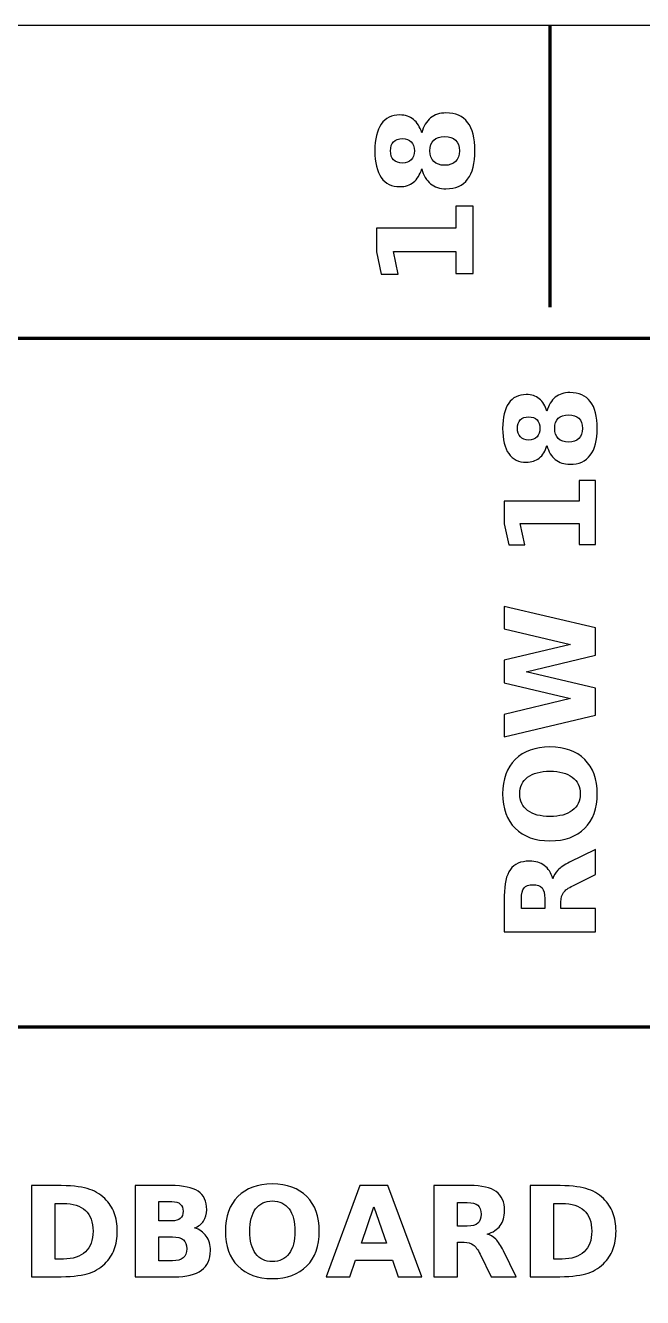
# Model space of a CAD drawing. Header units: centimetres. Extents: x -27.5 to 5.5, y -16.9 to -12.8.
# Drawn here: x -9.645 to -8.659, y -14.883 to -12.85 of the extents above; entities that cross this region are included whole.
import ezdxf

# ---------------------------------------------------------------- set-up
doc = ezdxf.new("R2010")
doc.units = ezdxf.units.CM
doc.header["$MEASUREMENT"] = 0
doc.layers.add('Layer 1', color=7, linetype='Continuous')

msp = doc.modelspace()

# ---------------------------------------------------------------- linework, layer by layer
at = {"layer": 'Layer 1', "color": 7}
msp.add_open_spline([(-27.5, -12.85), (-27.5, -12.85), (5.5, -12.85), (5.5, -12.85), (5.5, -12.85), (5.5, -12.85), (5.5, -16.85), (5.5, -16.85), (5.5, -16.85), (5.5, -16.85), (-27.5, -16.85), (-27.5, -16.85), (-27.5, -16.85), (-27.5, -16.85), (-27.5, -12.85), (-27.5, -12.85)], degree=3, knots=[0, 0, 0, 0, 0.25, 0.25, 0.25, 0.25, 0.5, 0.5, 0.5, 0.5, 0.75, 0.75, 0.75, 0.75, 1, 1, 1, 1], dxfattribs=at)
at = {"layer": 'Layer 1', "color": 250, "lineweight": 106}
msp.add_open_spline([(-8.80684, -12.85), (-8.80684, -12.85), (-8.80686, -13.29999), (-8.80686, -13.29999)], degree=3, dxfattribs=at)
at = {"layer": 'Layer 1', "color": 250}
for points, knots in [([(-9.01186, -13.07932), (-9.01469, -13.08867), (-9.01902, -13.09573), (-9.02488, -13.10049), (-9.02488, -13.10049), (-9.03074, -13.10525), (-9.03804, -13.10762), (-9.04679, -13.10762), (-9.04679, -13.10762), (-9.05981, -13.10762), (-9.06975, -13.10275), (-9.07656, -13.09305), (-9.07656, -13.09305), (-9.08337, -13.08334), (-9.08679, -13.06906), (-9.08679, -13.05025), (-9.08679, -13.05025), (-9.08679, -13.03159), (-9.08341, -13.01737), (-9.0766, -13.00767), (-9.0766, -13.00767), (-9.06983, -12.99797), (-9.05988, -12.9931), (-9.04679, -12.9931), (-9.04679, -12.9931), (-9.03804, -12.9931), (-9.03074, -12.9955), (-9.02488, -13.00026), (-9.02488, -13.00026), (-9.01902, -13.00506), (-9.01469, -13.01215), (-9.01186, -13.0215), (-9.01186, -13.0215), (-9.00897, -13.01102), (-9.00428, -13.00312), (-8.99775, -12.99779), (-8.99775, -12.99779), (-8.99126, -12.99247), (-8.98304, -12.98979), (-8.97309, -12.98979), (-8.97309, -12.98979), (-8.95782, -12.98979), (-8.94625, -12.99487), (-8.93845, -13.00503), (-8.93845, -13.00503), (-8.93062, -13.01519), (-8.9267, -13.03029), (-8.9267, -13.05025), (-8.9267, -13.05025), (-8.9267, -13.07033), (-8.93062, -13.08546), (-8.93845, -13.09569), (-8.93845, -13.09569), (-8.94625, -13.10592), (-8.95782, -13.11104), (-8.97309, -13.11104), (-8.97309, -13.11104), (-8.98304, -13.11104), (-8.99126, -13.10836), (-8.99775, -13.10303), (-8.99775, -13.10303), (-9.00428, -13.0977), (-9.00897, -13.0898), (-9.01186, -13.07932)], [0, 0, 0, 0, 0.0625, 0.0625, 0.0625, 0.0625, 0.125, 0.125, 0.125, 0.125, 0.1875, 0.1875, 0.1875, 0.1875, 0.25, 0.25, 0.25, 0.25, 0.3125, 0.3125, 0.3125, 0.3125, 0.375, 0.375, 0.375, 0.375, 0.4375, 0.4375, 0.4375, 0.4375, 0.5, 0.5, 0.5, 0.5, 0.5625, 0.5625, 0.5625, 0.5625, 0.625, 0.625, 0.625, 0.625, 0.6875, 0.6875, 0.6875, 0.6875, 0.75, 0.75, 0.75, 0.75, 0.8125, 0.8125, 0.8125, 0.8125, 0.875, 0.875, 0.875, 0.875, 0.9375, 0.9375, 0.9375, 0.9375, 1, 1, 1, 1]), ([(-8.99874, -13.05025), (-8.99874, -13.0577), (-8.99669, -13.06345), (-8.99264, -13.06743), (-8.99264, -13.06743), (-8.98858, -13.07142), (-8.98276, -13.07343), (-8.97517, -13.07343), (-8.97517, -13.07343), (-8.96759, -13.07343), (-8.9618, -13.07142), (-8.95775, -13.06743), (-8.95775, -13.06743), (-8.95372, -13.06345), (-8.95171, -13.0577), (-8.95171, -13.05025), (-8.95171, -13.05025), (-8.95171, -13.04288), (-8.95372, -13.03724), (-8.95775, -13.03328), (-8.95775, -13.03328), (-8.9618, -13.02937), (-8.96759, -13.02739), (-8.97517, -13.02739), (-8.97517, -13.02739), (-8.98283, -13.02739), (-8.98865, -13.02937), (-8.99271, -13.03328), (-8.99271, -13.03328), (-8.99673, -13.03724), (-8.99874, -13.04288), (-8.99874, -13.05025)], [0, 0, 0, 0, 0.125, 0.125, 0.125, 0.125, 0.25, 0.25, 0.25, 0.25, 0.375, 0.375, 0.375, 0.375, 0.5, 0.5, 0.5, 0.5, 0.625, 0.625, 0.625, 0.625, 0.75, 0.75, 0.75, 0.75, 0.875, 0.875, 0.875, 0.875, 1, 1, 1, 1]), ([(-9.04277, -13.07001), (-9.03663, -13.07001), (-9.0319, -13.06832), (-9.02862, -13.06489), (-9.02862, -13.06489), (-9.0253, -13.06147), (-9.02365, -13.0566), (-9.02365, -13.05025), (-9.02365, -13.05025), (-9.02365, -13.04404), (-9.0253, -13.03925), (-9.02862, -13.0359), (-9.02862, -13.0359), (-9.0319, -13.03251), (-9.03663, -13.03082), (-9.04277, -13.03082), (-9.04277, -13.03082), (-9.04891, -13.03082), (-9.0536, -13.03251), (-9.05688, -13.0359), (-9.05688, -13.0359), (-9.06016, -13.03925), (-9.06178, -13.04404), (-9.06178, -13.05025), (-9.06178, -13.05025), (-9.06178, -13.0566), (-9.06012, -13.06147), (-9.05681, -13.06489), (-9.05681, -13.06489), (-9.05353, -13.06832), (-9.04883, -13.07001), (-9.04277, -13.07001)], [0, 0, 0, 0, 0.125, 0.125, 0.125, 0.125, 0.25, 0.25, 0.25, 0.25, 0.375, 0.375, 0.375, 0.375, 0.5, 0.5, 0.5, 0.5, 0.625, 0.625, 0.625, 0.625, 0.75, 0.75, 0.75, 0.75, 0.875, 0.875, 0.875, 0.875, 1, 1, 1, 1]), ([(-8.95718, -13.24644), (-8.95718, -13.24644), (-8.95718, -13.2113), (-8.95718, -13.2113), (-8.95718, -13.2113), (-8.95718, -13.2113), (-9.05691, -13.2113), (-9.05691, -13.2113), (-9.05691, -13.2113), (-9.05691, -13.2113), (-9.04947, -13.24736), (-9.04947, -13.24736), (-9.04947, -13.24736), (-9.04947, -13.24736), (-9.07656, -13.24736), (-9.07656, -13.24736), (-9.07656, -13.24736), (-9.07656, -13.24736), (-9.08401, -13.21151), (-9.08401, -13.21151), (-9.08401, -13.21151), (-9.08401, -13.21151), (-9.08401, -13.1737), (-9.08401, -13.1737), (-9.08401, -13.1737), (-9.08401, -13.1737), (-8.95718, -13.1737), (-8.95718, -13.1737), (-8.95718, -13.1737), (-8.95718, -13.1737), (-8.95718, -13.13856), (-8.95718, -13.13856), (-8.95718, -13.13856), (-8.95718, -13.13856), (-8.9297, -13.13856), (-8.9297, -13.13856), (-8.9297, -13.13856), (-8.9297, -13.13856), (-8.9297, -13.24644), (-8.9297, -13.24644), (-8.9297, -13.24644), (-8.9297, -13.24644), (-8.95718, -13.24644), (-8.95718, -13.24644)], [0, 0, 0, 0, 0.0909091, 0.0909091, 0.0909091, 0.0909091, 0.1818182, 0.1818182, 0.1818182, 0.1818182, 0.2727273, 0.2727273, 0.2727273, 0.2727273, 0.3636364, 0.3636364, 0.3636364, 0.3636364, 0.4545455, 0.4545455, 0.4545455, 0.4545455, 0.5454545, 0.5454545, 0.5454545, 0.5454545, 0.6363636, 0.6363636, 0.6363636, 0.6363636, 0.7272727, 0.7272727, 0.7272727, 0.7272727, 0.8181818, 0.8181818, 0.8181818, 0.8181818, 0.9090909, 0.9090909, 0.9090909, 0.9090909, 1, 1, 1, 1]), ([(-8.81167, -13.52125), (-8.81434, -13.53009), (-8.81844, -13.53675), (-8.82397, -13.54125), (-8.82397, -13.54125), (-8.82951, -13.54575), (-8.83641, -13.54799), (-8.84467, -13.54799), (-8.84467, -13.54799), (-8.85697, -13.54799), (-8.86637, -13.54339), (-8.87281, -13.53422), (-8.87281, -13.53422), (-8.87924, -13.52505), (-8.88247, -13.51155), (-8.88247, -13.49379), (-8.88247, -13.49379), (-8.88247, -13.47615), (-8.87927, -13.46272), (-8.87284, -13.45355), (-8.87284, -13.45355), (-8.86644, -13.44439), (-8.85704, -13.43979), (-8.84467, -13.43979), (-8.84467, -13.43979), (-8.83641, -13.43979), (-8.82951, -13.44205), (-8.82397, -13.44655), (-8.82397, -13.44655), (-8.81844, -13.45109), (-8.81434, -13.45779), (-8.81167, -13.46662), (-8.81167, -13.46662), (-8.80894, -13.45672), (-8.80451, -13.44925), (-8.79834, -13.44422), (-8.79834, -13.44422), (-8.79221, -13.43919), (-8.78444, -13.43665), (-8.77504, -13.43665), (-8.77504, -13.43665), (-8.76061, -13.43665), (-8.74967, -13.44145), (-8.74231, -13.45105), (-8.74231, -13.45105), (-8.73491, -13.46065), (-8.73121, -13.47492), (-8.73121, -13.49379), (-8.73121, -13.49379), (-8.73121, -13.51275), (-8.73491, -13.52705), (-8.74231, -13.53672), (-8.74231, -13.53672), (-8.74967, -13.54639), (-8.76061, -13.55122), (-8.77504, -13.55122), (-8.77504, -13.55122), (-8.78444, -13.55122), (-8.79221, -13.54869), (-8.79834, -13.54365), (-8.79834, -13.54365), (-8.80451, -13.53862), (-8.80894, -13.53115), (-8.81167, -13.52125)], [0, 0, 0, 0, 0.0625, 0.0625, 0.0625, 0.0625, 0.125, 0.125, 0.125, 0.125, 0.1875, 0.1875, 0.1875, 0.1875, 0.25, 0.25, 0.25, 0.25, 0.3125, 0.3125, 0.3125, 0.3125, 0.375, 0.375, 0.375, 0.375, 0.4375, 0.4375, 0.4375, 0.4375, 0.5, 0.5, 0.5, 0.5, 0.5625, 0.5625, 0.5625, 0.5625, 0.625, 0.625, 0.625, 0.625, 0.6875, 0.6875, 0.6875, 0.6875, 0.75, 0.75, 0.75, 0.75, 0.8125, 0.8125, 0.8125, 0.8125, 0.875, 0.875, 0.875, 0.875, 0.9375, 0.9375, 0.9375, 0.9375, 1, 1, 1, 1]), ([(-8.84087, -13.51245), (-8.83507, -13.51245), (-8.83061, -13.51085), (-8.82751, -13.50762), (-8.82751, -13.50762), (-8.82437, -13.50439), (-8.82281, -13.49979), (-8.82281, -13.49379), (-8.82281, -13.49379), (-8.82281, -13.48792), (-8.82437, -13.48339), (-8.82751, -13.48022), (-8.82751, -13.48022), (-8.83061, -13.47702), (-8.83507, -13.47542), (-8.84087, -13.47542), (-8.84087, -13.47542), (-8.84667, -13.47542), (-8.85111, -13.47702), (-8.85421, -13.48022), (-8.85421, -13.48022), (-8.85731, -13.48339), (-8.85884, -13.48792), (-8.85884, -13.49379), (-8.85884, -13.49379), (-8.85884, -13.49979), (-8.85727, -13.50439), (-8.85414, -13.50762), (-8.85414, -13.50762), (-8.85104, -13.51085), (-8.84661, -13.51245), (-8.84087, -13.51245)], [0, 0, 0, 0, 0.125, 0.125, 0.125, 0.125, 0.25, 0.25, 0.25, 0.25, 0.375, 0.375, 0.375, 0.375, 0.5, 0.5, 0.5, 0.5, 0.625, 0.625, 0.625, 0.625, 0.75, 0.75, 0.75, 0.75, 0.875, 0.875, 0.875, 0.875, 1, 1, 1, 1]), ([(-8.79927, -13.49379), (-8.79927, -13.50082), (-8.79734, -13.50625), (-8.79351, -13.51002), (-8.79351, -13.51002), (-8.78967, -13.51379), (-8.78417, -13.51569), (-8.77701, -13.51569), (-8.77701, -13.51569), (-8.76984, -13.51569), (-8.76437, -13.51379), (-8.76054, -13.51002), (-8.76054, -13.51002), (-8.75674, -13.50625), (-8.75484, -13.50082), (-8.75484, -13.49379), (-8.75484, -13.49379), (-8.75484, -13.48682), (-8.75674, -13.48149), (-8.76054, -13.47775), (-8.76054, -13.47775), (-8.76437, -13.47405), (-8.76984, -13.47219), (-8.77701, -13.47219), (-8.77701, -13.47219), (-8.78424, -13.47219), (-8.78974, -13.47405), (-8.79357, -13.47775), (-8.79357, -13.47775), (-8.79737, -13.48149), (-8.79927, -13.48682), (-8.79927, -13.49379)], [0, 0, 0, 0, 0.125, 0.125, 0.125, 0.125, 0.25, 0.25, 0.25, 0.25, 0.375, 0.375, 0.375, 0.375, 0.5, 0.5, 0.5, 0.5, 0.625, 0.625, 0.625, 0.625, 0.75, 0.75, 0.75, 0.75, 0.875, 0.875, 0.875, 0.875, 1, 1, 1, 1]), ([(-8.76001, -13.67916), (-8.76001, -13.67916), (-8.76001, -13.64596), (-8.76001, -13.64596), (-8.76001, -13.64596), (-8.76001, -13.64596), (-8.85424, -13.64596), (-8.85424, -13.64596), (-8.85424, -13.64596), (-8.85424, -13.64596), (-8.84721, -13.68002), (-8.84721, -13.68002), (-8.84721, -13.68002), (-8.84721, -13.68002), (-8.87281, -13.68002), (-8.87281, -13.68002), (-8.87281, -13.68002), (-8.87281, -13.68002), (-8.87984, -13.64616), (-8.87984, -13.64616), (-8.87984, -13.64616), (-8.87984, -13.64616), (-8.87984, -13.61042), (-8.87984, -13.61042), (-8.87984, -13.61042), (-8.87984, -13.61042), (-8.76001, -13.61042), (-8.76001, -13.61042), (-8.76001, -13.61042), (-8.76001, -13.61042), (-8.76001, -13.57722), (-8.76001, -13.57722), (-8.76001, -13.57722), (-8.76001, -13.57722), (-8.73404, -13.57722), (-8.73404, -13.57722), (-8.73404, -13.57722), (-8.73404, -13.57722), (-8.73404, -13.67916), (-8.73404, -13.67916), (-8.73404, -13.67916), (-8.73404, -13.67916), (-8.76001, -13.67916), (-8.76001, -13.67916)], [0, 0, 0, 0, 0.0909091, 0.0909091, 0.0909091, 0.0909091, 0.1818182, 0.1818182, 0.1818182, 0.1818182, 0.2727273, 0.2727273, 0.2727273, 0.2727273, 0.3636364, 0.3636364, 0.3636364, 0.3636364, 0.4545455, 0.4545455, 0.4545455, 0.4545455, 0.5454545, 0.5454545, 0.5454545, 0.5454545, 0.6363636, 0.6363636, 0.6363636, 0.6363636, 0.7272727, 0.7272727, 0.7272727, 0.7272727, 0.8181818, 0.8181818, 0.8181818, 0.8181818, 0.9090909, 0.9090909, 0.9090909, 0.9090909, 1, 1, 1, 1]), ([(-8.87984, -13.98685), (-8.87984, -13.98685), (-8.87984, -13.95082), (-8.87984, -13.95082), (-8.87984, -13.95082), (-8.87984, -13.95082), (-8.77387, -13.92562), (-8.77387, -13.92562), (-8.77387, -13.92562), (-8.77387, -13.92562), (-8.87984, -13.90062), (-8.87984, -13.90062), (-8.87984, -13.90062), (-8.87984, -13.90062), (-8.87984, -13.86439), (-8.87984, -13.86439), (-8.87984, -13.86439), (-8.87984, -13.86439), (-8.77387, -13.83939), (-8.77387, -13.83939), (-8.77387, -13.83939), (-8.77387, -13.83939), (-8.87984, -13.81419), (-8.87984, -13.81419), (-8.87984, -13.81419), (-8.87984, -13.81419), (-8.87984, -13.77845), (-8.87984, -13.77845), (-8.87984, -13.77845), (-8.87984, -13.77845), (-8.73404, -13.81282), (-8.73404, -13.81282), (-8.73404, -13.81282), (-8.73404, -13.81282), (-8.73404, -13.85619), (-8.73404, -13.85619), (-8.73404, -13.85619), (-8.73404, -13.85619), (-8.84487, -13.88265), (-8.84487, -13.88265), (-8.84487, -13.88265), (-8.84487, -13.88265), (-8.73404, -13.90882), (-8.73404, -13.90882), (-8.73404, -13.90882), (-8.73404, -13.90882), (-8.73404, -13.95219), (-8.73404, -13.95219), (-8.73404, -13.95219), (-8.73404, -13.95219), (-8.87984, -13.98685), (-8.87984, -13.98685)], [0, 0, 0, 0, 0.0769231, 0.0769231, 0.0769231, 0.0769231, 0.1538462, 0.1538462, 0.1538462, 0.1538462, 0.2307692, 0.2307692, 0.2307692, 0.2307692, 0.3076923, 0.3076923, 0.3076923, 0.3076923, 0.3846154, 0.3846154, 0.3846154, 0.3846154, 0.4615385, 0.4615385, 0.4615385, 0.4615385, 0.5384615, 0.5384615, 0.5384615, 0.5384615, 0.6153846, 0.6153846, 0.6153846, 0.6153846, 0.6923077, 0.6923077, 0.6923077, 0.6923077, 0.7692308, 0.7692308, 0.7692308, 0.7692308, 0.8461538, 0.8461538, 0.8461538, 0.8461538, 0.9230769, 0.9230769, 0.9230769, 0.9230769, 1, 1, 1, 1]), ([(-8.88247, -14.07788), (-8.88247, -14.05445), (-8.87577, -14.03608), (-8.86234, -14.02282), (-8.86234, -14.02282), (-8.84894, -14.00952), (-8.83041, -14.00288), (-8.80681, -14.00288), (-8.80681, -14.00288), (-8.78324, -14.00288), (-8.76474, -14.00952), (-8.75134, -14.02282), (-8.75134, -14.02282), (-8.73791, -14.03608), (-8.73121, -14.05445), (-8.73121, -14.07788), (-8.73121, -14.07788), (-8.73121, -14.10125), (-8.73791, -14.11958), (-8.75134, -14.13292), (-8.75134, -14.13292), (-8.76474, -14.14622), (-8.78324, -14.15288), (-8.80681, -14.15288), (-8.80681, -14.15288), (-8.83041, -14.15288), (-8.84894, -14.14622), (-8.86234, -14.13292), (-8.86234, -14.13292), (-8.87577, -14.11958), (-8.88247, -14.10125), (-8.88247, -14.07788)], [0, 0, 0, 0, 0.125, 0.125, 0.125, 0.125, 0.25, 0.25, 0.25, 0.25, 0.375, 0.375, 0.375, 0.375, 0.5, 0.5, 0.5, 0.5, 0.625, 0.625, 0.625, 0.625, 0.75, 0.75, 0.75, 0.75, 0.875, 0.875, 0.875, 0.875, 1, 1, 1, 1]), ([(-8.85524, -14.07788), (-8.85524, -14.08935), (-8.85101, -14.09822), (-8.84254, -14.10455), (-8.84254, -14.10455), (-8.83407, -14.11085), (-8.82217, -14.11402), (-8.80681, -14.11402), (-8.80681, -14.11402), (-8.79147, -14.11402), (-8.77961, -14.11085), (-8.77114, -14.10455), (-8.77114, -14.10455), (-8.76267, -14.09822), (-8.75844, -14.08935), (-8.75844, -14.07788), (-8.75844, -14.07788), (-8.75844, -14.06635), (-8.76267, -14.05745), (-8.77114, -14.05112), (-8.77114, -14.05112), (-8.77961, -14.04482), (-8.79147, -14.04165), (-8.80681, -14.04165), (-8.80681, -14.04165), (-8.82217, -14.04165), (-8.83407, -14.04482), (-8.84254, -14.05112), (-8.84254, -14.05112), (-8.85101, -14.05745), (-8.85524, -14.06635), (-8.85524, -14.07788)], [0, 0, 0, 0, 0.125, 0.125, 0.125, 0.125, 0.25, 0.25, 0.25, 0.25, 0.375, 0.375, 0.375, 0.375, 0.5, 0.5, 0.5, 0.5, 0.625, 0.625, 0.625, 0.625, 0.75, 0.75, 0.75, 0.75, 0.875, 0.875, 0.875, 0.875, 1, 1, 1, 1]), ([(-8.78921, -14.26088), (-8.78921, -14.26088), (-8.73404, -14.26088), (-8.73404, -14.26088), (-8.73404, -14.26088), (-8.73404, -14.26088), (-8.73404, -14.29848), (-8.73404, -14.29848), (-8.73404, -14.29848), (-8.73404, -14.29848), (-8.87984, -14.29848), (-8.87984, -14.29848), (-8.87984, -14.29848), (-8.87984, -14.29848), (-8.87984, -14.24105), (-8.87984, -14.24105), (-8.87984, -14.24105), (-8.87984, -14.22185), (-8.87661, -14.20775), (-8.87017, -14.19882), (-8.87017, -14.19882), (-8.86374, -14.18985), (-8.85354, -14.18538), (-8.83961, -14.18538), (-8.83961, -14.18538), (-8.82997, -14.18538), (-8.82204, -14.18772), (-8.81587, -14.19235), (-8.81587, -14.19235), (-8.80967, -14.19702), (-8.80511, -14.20405), (-8.80217, -14.21342), (-8.80217, -14.21342), (-8.80101, -14.20828), (-8.79837, -14.20365), (-8.79424, -14.19958), (-8.79424, -14.19958), (-8.79011, -14.19552), (-8.78384, -14.19142), (-8.77544, -14.18725), (-8.77544, -14.18725), (-8.77544, -14.18725), (-8.73404, -14.16682), (-8.73404, -14.16682), (-8.73404, -14.16682), (-8.73404, -14.16682), (-8.73404, -14.20688), (-8.73404, -14.20688), (-8.73404, -14.20688), (-8.73404, -14.20688), (-8.77027, -14.22465), (-8.77027, -14.22465), (-8.77027, -14.22465), (-8.77754, -14.22822), (-8.78254, -14.23185), (-8.78521, -14.23555), (-8.78521, -14.23555), (-8.78787, -14.23922), (-8.78921, -14.24412), (-8.78921, -14.25025), (-8.78921, -14.25025), (-8.78921, -14.25025), (-8.78921, -14.26088), (-8.78921, -14.26088)], [0, 0, 0, 0, 0.0625, 0.0625, 0.0625, 0.0625, 0.125, 0.125, 0.125, 0.125, 0.1875, 0.1875, 0.1875, 0.1875, 0.25, 0.25, 0.25, 0.25, 0.3125, 0.3125, 0.3125, 0.3125, 0.375, 0.375, 0.375, 0.375, 0.4375, 0.4375, 0.4375, 0.4375, 0.5, 0.5, 0.5, 0.5, 0.5625, 0.5625, 0.5625, 0.5625, 0.625, 0.625, 0.625, 0.625, 0.6875, 0.6875, 0.6875, 0.6875, 0.75, 0.75, 0.75, 0.75, 0.8125, 0.8125, 0.8125, 0.8125, 0.875, 0.875, 0.875, 0.875, 0.9375, 0.9375, 0.9375, 0.9375, 1, 1, 1, 1]), ([(-8.81517, -14.24505), (-8.81517, -14.23718), (-8.81664, -14.23152), (-8.81957, -14.22812), (-8.81957, -14.22812), (-8.82251, -14.22468), (-8.82734, -14.22298), (-8.83404, -14.22298), (-8.83404, -14.22298), (-8.84067, -14.22298), (-8.84544, -14.22468), (-8.84831, -14.22812), (-8.84831, -14.22812), (-8.85117, -14.23152), (-8.85261, -14.23718), (-8.85261, -14.24505), (-8.85261, -14.24505), (-8.85261, -14.24505), (-8.85261, -14.26088), (-8.85261, -14.26088), (-8.85261, -14.26088), (-8.85261, -14.26088), (-8.81517, -14.26088), (-8.81517, -14.26088), (-8.81517, -14.26088), (-8.81517, -14.26088), (-8.81517, -14.24505), (-8.81517, -14.24505)], [0, 0, 0, 0, 0.1428571, 0.1428571, 0.1428571, 0.1428571, 0.2857143, 0.2857143, 0.2857143, 0.2857143, 0.4285714, 0.4285714, 0.4285714, 0.4285714, 0.5714286, 0.5714286, 0.5714286, 0.5714286, 0.7142857, 0.7142857, 0.7142857, 0.7142857, 0.8571429, 0.8571429, 0.8571429, 0.8571429, 1, 1, 1, 1]), ([(-9.63572, -14.70378), (-9.63572, -14.70378), (-9.59606, -14.70378), (-9.59606, -14.70378), (-9.59606, -14.70378), (-9.57392, -14.70378), (-9.55746, -14.70535), (-9.54662, -14.70851), (-9.54662, -14.70851), (-9.53579, -14.71168), (-9.52649, -14.71701), (-9.51872, -14.72458), (-9.51872, -14.72458), (-9.51189, -14.73115), (-9.50682, -14.73875), (-9.50349, -14.74735), (-9.50349, -14.74735), (-9.50019, -14.75591), (-9.49852, -14.76565), (-9.49852, -14.77655), (-9.49852, -14.77655), (-9.49852, -14.78755), (-9.50019, -14.79735), (-9.50349, -14.80598), (-9.50349, -14.80598), (-9.50682, -14.81461), (-9.51189, -14.82221), (-9.51872, -14.82878), (-9.51872, -14.82878), (-9.52656, -14.83635), (-9.53592, -14.84168), (-9.54686, -14.84485), (-9.54686, -14.84485), (-9.55779, -14.84801), (-9.57419, -14.84958), (-9.59606, -14.84958), (-9.59606, -14.84958), (-9.59606, -14.84958), (-9.63572, -14.84958), (-9.63572, -14.84958), (-9.63572, -14.84958), (-9.63572, -14.84958), (-9.63572, -14.70378), (-9.63572, -14.70378)], [0, 0, 0, 0, 0.0909091, 0.0909091, 0.0909091, 0.0909091, 0.1818182, 0.1818182, 0.1818182, 0.1818182, 0.2727273, 0.2727273, 0.2727273, 0.2727273, 0.3636364, 0.3636364, 0.3636364, 0.3636364, 0.4545455, 0.4545455, 0.4545455, 0.4545455, 0.5454545, 0.5454545, 0.5454545, 0.5454545, 0.6363636, 0.6363636, 0.6363636, 0.6363636, 0.7272727, 0.7272727, 0.7272727, 0.7272727, 0.8181818, 0.8181818, 0.8181818, 0.8181818, 0.9090909, 0.9090909, 0.9090909, 0.9090909, 1, 1, 1, 1]), ([(-9.37509, -14.77155), (-9.36702, -14.77388), (-9.36076, -14.77821), (-9.35632, -14.78455), (-9.35632, -14.78455), (-9.35189, -14.79085), (-9.34969, -14.79861), (-9.34969, -14.80778), (-9.34969, -14.80778), (-9.34969, -14.82185), (-9.35446, -14.83231), (-9.36396, -14.83921), (-9.36396, -14.83921), (-9.37346, -14.84611), (-9.38792, -14.84958), (-9.40732, -14.84958), (-9.40732, -14.84958), (-9.40732, -14.84958), (-9.46972, -14.84958), (-9.46972, -14.84958), (-9.46972, -14.84958), (-9.46972, -14.84958), (-9.46972, -14.70378), (-9.46972, -14.70378), (-9.46972, -14.70378), (-9.46972, -14.70378), (-9.41329, -14.70378), (-9.41329, -14.70378), (-9.41329, -14.70378), (-9.39302, -14.70378), (-9.37836, -14.70685), (-9.36929, -14.71295), (-9.36929, -14.71295), (-9.36019, -14.71908), (-9.35566, -14.72888), (-9.35566, -14.74235), (-9.35566, -14.74235), (-9.35566, -14.74945), (-9.35732, -14.75548), (-9.36062, -14.76048), (-9.36062, -14.76048), (-9.36396, -14.76545), (-9.36876, -14.76915), (-9.37509, -14.77155)], [0, 0, 0, 0, 0.0909091, 0.0909091, 0.0909091, 0.0909091, 0.1818182, 0.1818182, 0.1818182, 0.1818182, 0.2727273, 0.2727273, 0.2727273, 0.2727273, 0.3636364, 0.3636364, 0.3636364, 0.3636364, 0.4545455, 0.4545455, 0.4545455, 0.4545455, 0.5454545, 0.5454545, 0.5454545, 0.5454545, 0.6363636, 0.6363636, 0.6363636, 0.6363636, 0.7272727, 0.7272727, 0.7272727, 0.7272727, 0.8181818, 0.8181818, 0.8181818, 0.8181818, 0.9090909, 0.9090909, 0.9090909, 0.9090909, 1, 1, 1, 1]), ([(-9.25069, -14.70115), (-9.22726, -14.70115), (-9.20889, -14.70785), (-9.19563, -14.72128), (-9.19563, -14.72128), (-9.18233, -14.73468), (-9.17569, -14.75318), (-9.17569, -14.77681), (-9.17569, -14.77681), (-9.17569, -14.80038), (-9.18233, -14.81888), (-9.19563, -14.83228), (-9.19563, -14.83228), (-9.20889, -14.84571), (-9.22726, -14.85241), (-9.25069, -14.85241), (-9.25069, -14.85241), (-9.27406, -14.85241), (-9.29239, -14.84571), (-9.30573, -14.83228), (-9.30573, -14.83228), (-9.31903, -14.81888), (-9.32569, -14.80038), (-9.32569, -14.77681), (-9.32569, -14.77681), (-9.32569, -14.75318), (-9.31903, -14.73468), (-9.30573, -14.72128), (-9.30573, -14.72128), (-9.29239, -14.70785), (-9.27406, -14.70115), (-9.25069, -14.70115)], [0, 0, 0, 0, 0.125, 0.125, 0.125, 0.125, 0.25, 0.25, 0.25, 0.25, 0.375, 0.375, 0.375, 0.375, 0.5, 0.5, 0.5, 0.5, 0.625, 0.625, 0.625, 0.625, 0.75, 0.75, 0.75, 0.75, 0.875, 0.875, 0.875, 0.875, 1, 1, 1, 1]), ([(-9.0588, -14.82305), (-9.0588, -14.82305), (-9.1176, -14.82305), (-9.1176, -14.82305), (-9.1176, -14.82305), (-9.1176, -14.82305), (-9.12686, -14.84958), (-9.12686, -14.84958), (-9.12686, -14.84958), (-9.12686, -14.84958), (-9.16466, -14.84958), (-9.16466, -14.84958), (-9.16466, -14.84958), (-9.16466, -14.84958), (-9.11066, -14.70378), (-9.11066, -14.70378), (-9.11066, -14.70378), (-9.11066, -14.70378), (-9.06583, -14.70378), (-9.06583, -14.70378), (-9.06583, -14.70378), (-9.06583, -14.70378), (-9.01183, -14.84958), (-9.01183, -14.84958), (-9.01183, -14.84958), (-9.01183, -14.84958), (-9.04963, -14.84958), (-9.04963, -14.84958), (-9.04963, -14.84958), (-9.04963, -14.84958), (-9.0588, -14.82305), (-9.0588, -14.82305)], [0, 0, 0, 0, 0.125, 0.125, 0.125, 0.125, 0.25, 0.25, 0.25, 0.25, 0.375, 0.375, 0.375, 0.375, 0.5, 0.5, 0.5, 0.5, 0.625, 0.625, 0.625, 0.625, 0.75, 0.75, 0.75, 0.75, 0.875, 0.875, 0.875, 0.875, 1, 1, 1, 1]), ([(-8.95486, -14.79441), (-8.95486, -14.79441), (-8.95486, -14.84958), (-8.95486, -14.84958), (-8.95486, -14.84958), (-8.95486, -14.84958), (-8.99246, -14.84958), (-8.99246, -14.84958), (-8.99246, -14.84958), (-8.99246, -14.84958), (-8.99246, -14.70378), (-8.99246, -14.70378), (-8.99246, -14.70378), (-8.99246, -14.70378), (-8.93503, -14.70378), (-8.93503, -14.70378), (-8.93503, -14.70378), (-8.91583, -14.70378), (-8.90173, -14.70701), (-8.8928, -14.71345), (-8.8928, -14.71345), (-8.88383, -14.71988), (-8.87936, -14.73008), (-8.87936, -14.74401), (-8.87936, -14.74401), (-8.87936, -14.75365), (-8.8817, -14.76158), (-8.88633, -14.76775), (-8.88633, -14.76775), (-8.891, -14.77395), (-8.89803, -14.77851), (-8.9074, -14.78141), (-8.9074, -14.78141), (-8.90226, -14.78261), (-8.89763, -14.78525), (-8.89356, -14.78938), (-8.89356, -14.78938), (-8.8895, -14.79351), (-8.8854, -14.79978), (-8.88123, -14.80818), (-8.88123, -14.80818), (-8.88123, -14.80818), (-8.8608, -14.84958), (-8.8608, -14.84958), (-8.8608, -14.84958), (-8.8608, -14.84958), (-8.90086, -14.84958), (-8.90086, -14.84958), (-8.90086, -14.84958), (-8.90086, -14.84958), (-8.91863, -14.81335), (-8.91863, -14.81335), (-8.91863, -14.81335), (-8.9222, -14.80608), (-8.92583, -14.80108), (-8.92953, -14.79841), (-8.92953, -14.79841), (-8.9332, -14.79575), (-8.9381, -14.79441), (-8.94423, -14.79441), (-8.94423, -14.79441), (-8.94423, -14.79441), (-8.95486, -14.79441), (-8.95486, -14.79441)], [0, 0, 0, 0, 0.0625, 0.0625, 0.0625, 0.0625, 0.125, 0.125, 0.125, 0.125, 0.1875, 0.1875, 0.1875, 0.1875, 0.25, 0.25, 0.25, 0.25, 0.3125, 0.3125, 0.3125, 0.3125, 0.375, 0.375, 0.375, 0.375, 0.4375, 0.4375, 0.4375, 0.4375, 0.5, 0.5, 0.5, 0.5, 0.5625, 0.5625, 0.5625, 0.5625, 0.625, 0.625, 0.625, 0.625, 0.6875, 0.6875, 0.6875, 0.6875, 0.75, 0.75, 0.75, 0.75, 0.8125, 0.8125, 0.8125, 0.8125, 0.875, 0.875, 0.875, 0.875, 0.9375, 0.9375, 0.9375, 0.9375, 1, 1, 1, 1]), ([(-8.83846, -14.70378), (-8.83846, -14.70378), (-8.7988, -14.70378), (-8.7988, -14.70378), (-8.7988, -14.70378), (-8.77666, -14.70378), (-8.7602, -14.70535), (-8.74936, -14.70851), (-8.74936, -14.70851), (-8.73853, -14.71168), (-8.72923, -14.71701), (-8.72146, -14.72458), (-8.72146, -14.72458), (-8.71463, -14.73115), (-8.70956, -14.73875), (-8.70623, -14.74735), (-8.70623, -14.74735), (-8.70293, -14.75591), (-8.70126, -14.76565), (-8.70126, -14.77655), (-8.70126, -14.77655), (-8.70126, -14.78755), (-8.70293, -14.79735), (-8.70623, -14.80598), (-8.70623, -14.80598), (-8.70956, -14.81461), (-8.71463, -14.82221), (-8.72146, -14.82878), (-8.72146, -14.82878), (-8.7293, -14.83635), (-8.73866, -14.84168), (-8.7496, -14.84485), (-8.7496, -14.84485), (-8.76053, -14.84801), (-8.77693, -14.84958), (-8.7988, -14.84958), (-8.7988, -14.84958), (-8.7988, -14.84958), (-8.83846, -14.84958), (-8.83846, -14.84958), (-8.83846, -14.84958), (-8.83846, -14.84958), (-8.83846, -14.70378), (-8.83846, -14.70378)], [0, 0, 0, 0, 0.0909091, 0.0909091, 0.0909091, 0.0909091, 0.1818182, 0.1818182, 0.1818182, 0.1818182, 0.2727273, 0.2727273, 0.2727273, 0.2727273, 0.3636364, 0.3636364, 0.3636364, 0.3636364, 0.4545455, 0.4545455, 0.4545455, 0.4545455, 0.5454545, 0.5454545, 0.5454545, 0.5454545, 0.6363636, 0.6363636, 0.6363636, 0.6363636, 0.7272727, 0.7272727, 0.7272727, 0.7272727, 0.8181818, 0.8181818, 0.8181818, 0.8181818, 0.9090909, 0.9090909, 0.9090909, 0.9090909, 1, 1, 1, 1]), ([(-9.59812, -14.73221), (-9.59812, -14.73221), (-9.59812, -14.82115), (-9.59812, -14.82115), (-9.59812, -14.82115), (-9.59812, -14.82115), (-9.58466, -14.82115), (-9.58466, -14.82115), (-9.58466, -14.82115), (-9.56929, -14.82115), (-9.55756, -14.81735), (-9.54946, -14.80971), (-9.54946, -14.80971), (-9.54136, -14.80211), (-9.53729, -14.79105), (-9.53729, -14.77655), (-9.53729, -14.77655), (-9.53729, -14.76208), (-9.54132, -14.75108), (-9.54939, -14.74355), (-9.54939, -14.74355), (-9.55746, -14.73598), (-9.56922, -14.73221), (-9.58466, -14.73221), (-9.58466, -14.73221), (-9.58466, -14.73221), (-9.59812, -14.73221), (-9.59812, -14.73221)], [0, 0, 0, 0, 0.1428571, 0.1428571, 0.1428571, 0.1428571, 0.2857143, 0.2857143, 0.2857143, 0.2857143, 0.4285714, 0.4285714, 0.4285714, 0.4285714, 0.5714286, 0.5714286, 0.5714286, 0.5714286, 0.7142857, 0.7142857, 0.7142857, 0.7142857, 0.8571429, 0.8571429, 0.8571429, 0.8571429, 1, 1, 1, 1]), ([(-9.41132, -14.76021), (-9.40539, -14.76021), (-9.40089, -14.75891), (-9.39786, -14.75631), (-9.39786, -14.75631), (-9.39479, -14.75371), (-9.39326, -14.74988), (-9.39326, -14.74478), (-9.39326, -14.74478), (-9.39326, -14.73978), (-9.39479, -14.73598), (-9.39786, -14.73335), (-9.39786, -14.73335), (-9.40089, -14.73071), (-9.40539, -14.72938), (-9.41132, -14.72938), (-9.41132, -14.72938), (-9.41132, -14.72938), (-9.43212, -14.72938), (-9.43212, -14.72938), (-9.43212, -14.72938), (-9.43212, -14.72938), (-9.43212, -14.76021), (-9.43212, -14.76021), (-9.43212, -14.76021), (-9.43212, -14.76021), (-9.41132, -14.76021), (-9.41132, -14.76021)], [0, 0, 0, 0, 0.1428571, 0.1428571, 0.1428571, 0.1428571, 0.2857143, 0.2857143, 0.2857143, 0.2857143, 0.4285714, 0.4285714, 0.4285714, 0.4285714, 0.5714286, 0.5714286, 0.5714286, 0.5714286, 0.7142857, 0.7142857, 0.7142857, 0.7142857, 0.8571429, 0.8571429, 0.8571429, 0.8571429, 1, 1, 1, 1]), ([(-9.25069, -14.72838), (-9.26216, -14.72838), (-9.27103, -14.73261), (-9.27736, -14.74108), (-9.27736, -14.74108), (-9.28366, -14.74955), (-9.28683, -14.76145), (-9.28683, -14.77681), (-9.28683, -14.77681), (-9.28683, -14.79215), (-9.28366, -14.80401), (-9.27736, -14.81248), (-9.27736, -14.81248), (-9.27103, -14.82095), (-9.26216, -14.82518), (-9.25069, -14.82518), (-9.25069, -14.82518), (-9.23916, -14.82518), (-9.23026, -14.82095), (-9.22393, -14.81248), (-9.22393, -14.81248), (-9.21763, -14.80401), (-9.21446, -14.79215), (-9.21446, -14.77681), (-9.21446, -14.77681), (-9.21446, -14.76145), (-9.21763, -14.74955), (-9.22393, -14.74108), (-9.22393, -14.74108), (-9.23026, -14.73261), (-9.23916, -14.72838), (-9.25069, -14.72838)], [0, 0, 0, 0, 0.125, 0.125, 0.125, 0.125, 0.25, 0.25, 0.25, 0.25, 0.375, 0.375, 0.375, 0.375, 0.5, 0.5, 0.5, 0.5, 0.625, 0.625, 0.625, 0.625, 0.75, 0.75, 0.75, 0.75, 0.875, 0.875, 0.875, 0.875, 1, 1, 1, 1]), ([(-8.93903, -14.76845), (-8.93116, -14.76845), (-8.9255, -14.76698), (-8.9221, -14.76405), (-8.9221, -14.76405), (-8.91866, -14.76111), (-8.91696, -14.75628), (-8.91696, -14.74958), (-8.91696, -14.74958), (-8.91696, -14.74295), (-8.91866, -14.73818), (-8.9221, -14.73531), (-8.9221, -14.73531), (-8.9255, -14.73245), (-8.93116, -14.73101), (-8.93903, -14.73101), (-8.93903, -14.73101), (-8.93903, -14.73101), (-8.95486, -14.73101), (-8.95486, -14.73101), (-8.95486, -14.73101), (-8.95486, -14.73101), (-8.95486, -14.76845), (-8.95486, -14.76845), (-8.95486, -14.76845), (-8.95486, -14.76845), (-8.93903, -14.76845), (-8.93903, -14.76845)], [0, 0, 0, 0, 0.1428571, 0.1428571, 0.1428571, 0.1428571, 0.2857143, 0.2857143, 0.2857143, 0.2857143, 0.4285714, 0.4285714, 0.4285714, 0.4285714, 0.5714286, 0.5714286, 0.5714286, 0.5714286, 0.7142857, 0.7142857, 0.7142857, 0.7142857, 0.8571429, 0.8571429, 0.8571429, 0.8571429, 1, 1, 1, 1]), ([(-8.80086, -14.73221), (-8.80086, -14.73221), (-8.80086, -14.82115), (-8.80086, -14.82115), (-8.80086, -14.82115), (-8.80086, -14.82115), (-8.7874, -14.82115), (-8.7874, -14.82115), (-8.7874, -14.82115), (-8.77203, -14.82115), (-8.7603, -14.81735), (-8.7522, -14.80971), (-8.7522, -14.80971), (-8.7441, -14.80211), (-8.74003, -14.79105), (-8.74003, -14.77655), (-8.74003, -14.77655), (-8.74003, -14.76208), (-8.74406, -14.75108), (-8.75213, -14.74355), (-8.75213, -14.74355), (-8.7602, -14.73598), (-8.77196, -14.73221), (-8.7874, -14.73221), (-8.7874, -14.73221), (-8.7874, -14.73221), (-8.80086, -14.73221), (-8.80086, -14.73221)], [0, 0, 0, 0, 0.1428571, 0.1428571, 0.1428571, 0.1428571, 0.2857143, 0.2857143, 0.2857143, 0.2857143, 0.4285714, 0.4285714, 0.4285714, 0.4285714, 0.5714286, 0.5714286, 0.5714286, 0.5714286, 0.7142857, 0.7142857, 0.7142857, 0.7142857, 0.8571429, 0.8571429, 0.8571429, 0.8571429, 1, 1, 1, 1]), ([(-9.10823, -14.79598), (-9.10823, -14.79598), (-9.06826, -14.79598), (-9.06826, -14.79598), (-9.06826, -14.79598), (-9.06826, -14.79598), (-9.0882, -14.73798), (-9.0882, -14.73798), (-9.0882, -14.73798), (-9.0882, -14.73798), (-9.10823, -14.79598), (-9.10823, -14.79598)], [0, 0, 0, 0, 0.3333333, 0.3333333, 0.3333333, 0.3333333, 0.6666667, 0.6666667, 0.6666667, 0.6666667, 1, 1, 1, 1]), ([(-9.41006, -14.82398), (-9.40249, -14.82398), (-9.39682, -14.82238), (-9.39299, -14.81921), (-9.39299, -14.81921), (-9.38919, -14.81601), (-9.38729, -14.81118), (-9.38729, -14.80475), (-9.38729, -14.80475), (-9.38729, -14.79845), (-9.38919, -14.79371), (-9.39296, -14.79055), (-9.39296, -14.79055), (-9.39672, -14.78738), (-9.40242, -14.78581), (-9.41006, -14.78581), (-9.41006, -14.78581), (-9.41006, -14.78581), (-9.43212, -14.78581), (-9.43212, -14.78581), (-9.43212, -14.78581), (-9.43212, -14.78581), (-9.43212, -14.82398), (-9.43212, -14.82398), (-9.43212, -14.82398), (-9.43212, -14.82398), (-9.41006, -14.82398), (-9.41006, -14.82398)], [0, 0, 0, 0, 0.1428571, 0.1428571, 0.1428571, 0.1428571, 0.2857143, 0.2857143, 0.2857143, 0.2857143, 0.4285714, 0.4285714, 0.4285714, 0.4285714, 0.5714286, 0.5714286, 0.5714286, 0.5714286, 0.7142857, 0.7142857, 0.7142857, 0.7142857, 0.8571429, 0.8571429, 0.8571429, 0.8571429, 1, 1, 1, 1])]:
    msp.add_open_spline(points, degree=3, knots=knots, dxfattribs=at)
at = {"layer": 'Layer 1', "color": 250, "lineweight": 100}
msp.add_open_spline([(-26.05684, -14.45), (-26.05684, -14.45), (-26.05684, -13.35), (-26.05684, -13.35), (-26.05684, -13.35), (-26.05684, -13.35), (3.51816, -13.35), (3.51816, -13.35), (3.51816, -13.35), (3.51816, -13.35), (3.51816, -14.45), (3.51816, -14.45), (3.51816, -14.45), (3.51816, -14.45), (-26.05684, -14.45), (-26.05684, -14.45)], degree=3, knots=[0, 0, 0, 0, 0.25, 0.25, 0.25, 0.25, 0.5, 0.5, 0.5, 0.5, 0.75, 0.75, 0.75, 0.75, 1, 1, 1, 1], dxfattribs=at)

doc.saveas('drawing.dxf')
